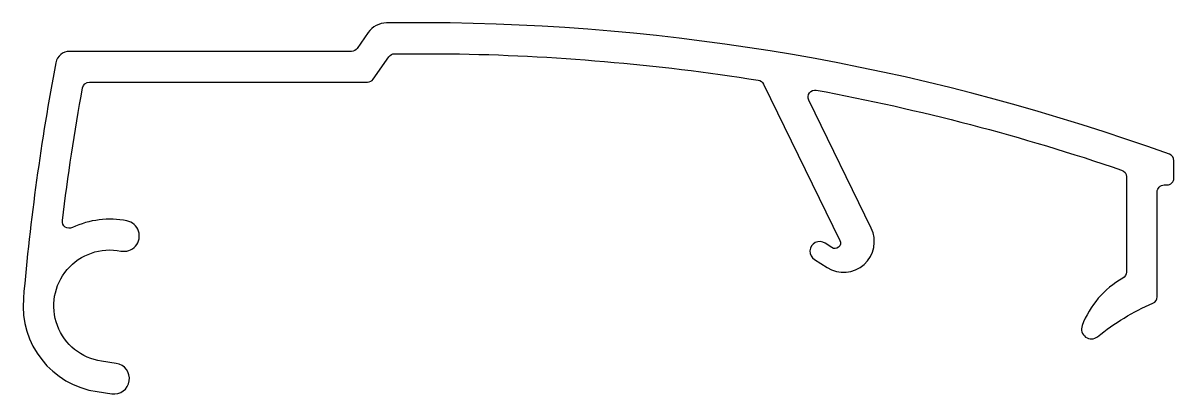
# Model space of a CAD drawing. Extents: x 827.7 to 868.8, y 447.8 to 461.
import ezdxf

# ---------------------------------------------------------------- set-up
doc = ezdxf.new("R2010")
doc.units = 0
doc.layers.get('0').update_dxf_attribs({"linetype": 'CONTINUOUS'})

msp = doc.modelspace()

# ---------------------------------------------------------------- linework, layer by layer
at = {"color": 7, "linetype": 'CONTINUOUS'}
msp.add_lwpolyline([(855.989, 458.627, -0.036281), (866.892, 455.77, -0.320876), (867.061, 455.533), (867.061, 452.122, -0.271462), (866.934, 451.904, 0.17825), (865.483, 450.208, 0.762014), (866.031, 449.814, -0.067246), (868.011, 451.014, 0.298493), (868.161, 451.243), (868.161, 454.987, -0.414214), (868.411, 455.237), (868.511, 455.237, 0.414214), (868.761, 455.487), (868.761, 456.102, 0.315884), (868.596, 456.337, 0.083329), (842.915, 461.028), (840.645, 461.028, 0.244698), (839.99, 460.687), (839.594, 460.121, -0.244698), (839.389, 460.014), (829.326, 460.014, 0.360218), (828.835, 459.608, 0.025392), (827.673, 451.181, 0.396537), (830.307, 447.848), (830.831, 447.77, 1), (830.992, 448.858), (830.468, 448.936, -1.026024), (831.155, 452.875, 1), (831.372, 453.954, 0.162443), (829.425, 453.711, -0.591931), (829.069, 453.967, -0.014501), (829.787, 458.709, -0.362629), (830.033, 458.914), (839.961, 458.914, 0.244698), (840.166, 459.021), (840.726, 459.821, -0.244698), (840.931, 459.928), (842.907, 459.928, -0.035573), (853.918, 458.983, -0.244793), (854.104, 458.845), (856.833, 453.25, -0.767327), (856.541, 452.997), (856.307, 453.155, 1.014986), (855.924, 452.568), (856.374, 452.285, 0.755578), (857.95, 453.697), (855.719, 458.271, -0.615974), (855.989, 458.627)], format="xyb", dxfattribs=at)

doc.saveas('drawing.dxf')
